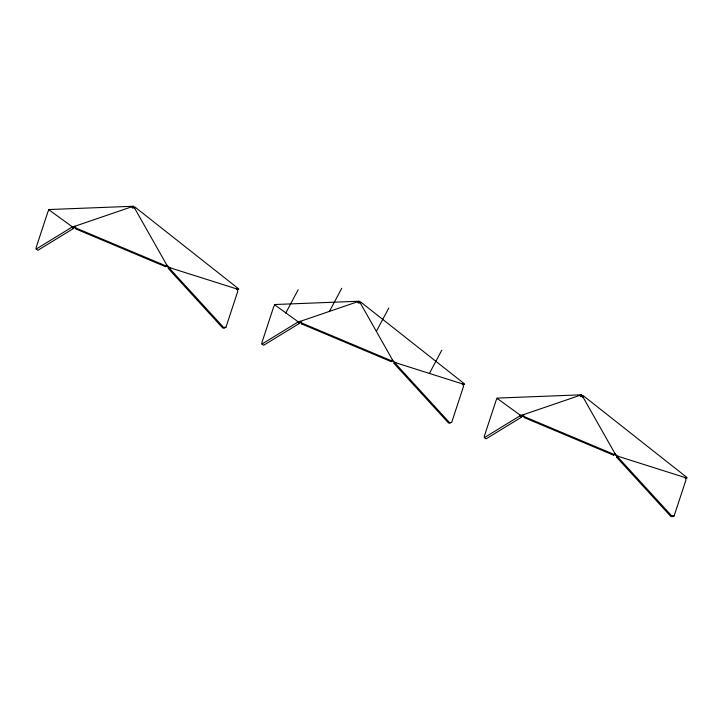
<?xml version="1.0" encoding="UTF-8"?>
<svg xmlns="http://www.w3.org/2000/svg" width="723" height="723" viewBox="0 0 723 723"><rect width="100%" height="100%" fill="white"/><g stroke="black" fill="none" stroke-linecap="round" stroke-linejoin="round"><path stroke-width="1.08" d="M73.511 227.826L73.348 228.585L37.894 250.285L36.177 249.055L71.767 227.275L71.929 226.516L73.511 227.826L75.834 227.564M299.286 322.81L299.123 323.57L263.669 345.269L261.961 344.049L297.542 322.268L297.704 321.5L299.286 322.81L300.84 322.639M521.708 416.385L521.545 417.144L486.091 438.843L484.383 437.623L519.964 415.833L520.126 415.074L521.708 416.385L524.039 416.123L523.136 414.794L524.067 417.523L613.637 455.21L614.875 453.393L613.637 455.21M168.314 268.531L169.995 267.772L168.314 268.531L222.82 328.079L225.91 327.392L237.768 291.351L236.945 288.992M616.511 457.099L618.192 456.33L616.511 457.099L671.016 516.647L674.107 515.951L685.964 479.918L685.142 477.551M132.535 208.143L133.312 206.254L48.549 209.553L72.119 226.661L74.451 226.398L133.312 206.254M358.319 303.127L359.096 301.238L274.324 304.537L297.903 321.645L300.226 321.383L359.096 301.238M580.732 396.701L581.509 394.812L496.746 398.111L520.325 415.219L522.648 414.957L581.509 394.812M165.431 266.642L166.679 264.826L165.431 266.642L75.87 228.965L74.939 226.236M391.215 361.636L392.453 359.819L391.215 361.636L301.645 323.949L300.714 321.22M285.721 313.113L298.138 289.806M329.336 311.595L341.744 288.287M376.358 331.378L388.775 308.079M429.354 373.547L441.762 350.239M582.765 397.668L582.837 395.364L686.841 477.397L686.85 478.093L684.717 477.749M394.089 363.524L395.779 362.756L394.089 363.524L448.594 423.072L451.685 422.377L463.542 386.344L462.72 383.976M49.128 209.977L48.007 211.523L36.15 247.555L36.177 249.055M274.903 304.961L273.782 306.507L261.934 342.539L261.961 344.049M497.325 398.536L496.204 400.081L484.347 436.114L484.383 437.623M224.455 327.284L225.91 327.392M672.661 515.842L674.107 515.951M236.511 289.191L238.653 289.525L238.635 288.839L134.641 206.805L134.207 207.483L166.95 265.314L169.426 267.591L238.653 289.525M462.295 384.184L464.428 384.519L464.419 383.823L360.416 301.789L359.991 302.467L392.725 360.298L395.21 362.584L464.428 384.519M686.85 478.093L617.632 456.159L615.146 453.872L582.413 396.041M131.821 207.112L134.686 208.314M357.596 302.097L360.461 303.299M580.018 395.671L582.883 396.873M74.966 227.637L165.838 265.865M300.75 322.621L391.622 360.858M523.163 416.195L614.044 454.424M519.964 415.833L521.545 417.144M297.542 322.268L299.123 323.57M71.767 227.275L73.348 228.585M614.469 454.171L616.945 456.448M392.047 360.596L394.532 362.874M166.272 265.603L168.748 267.89M617.758 456.981L672.471 516.746M395.336 363.407L450.049 423.181M169.562 268.423L224.275 328.188M301.618 322.548L301.645 323.949"/></g></svg>
